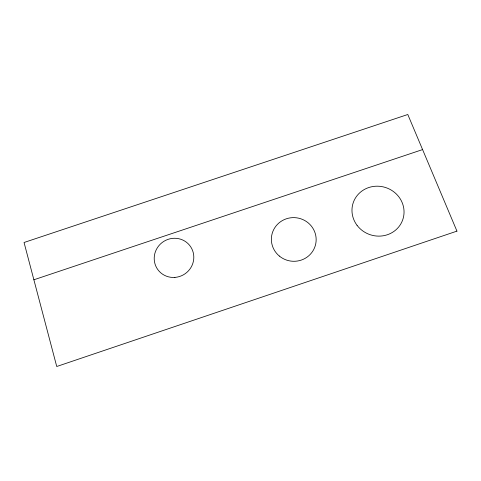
<?xml version="1.0" encoding="UTF-8"?>
<svg xmlns="http://www.w3.org/2000/svg" width="481" height="481" viewBox="0 0 481 481"><rect width="100%" height="100%" fill="white"/><g stroke="black" fill="none" stroke-linecap="round" stroke-linejoin="round"><path stroke-width="0.72" d="M33.88 279.78L422.583 149.585M456.95 231.127L56.74 366.498L24.05 242.49L407.798 114.502L456.95 231.127M174.892 277.405A20.01 19.384 -35.3 0 0 190.698 246.825A20.01 19.384 -35.3 0 0 156.433 249.356A20.01 19.384 -35.3 0 0 174.892 277.405M279.317 256.036A22.409 21.825 8.7 0 0 315.807 243.482A22.409 21.825 8.7 0 0 286.159 218.861A22.409 21.825 8.7 0 0 279.317 256.036M357.046 225.312A26.184 24.826 19 0 0 401.869 221.909A26.184 24.826 19 0 0 375.108 186.267A26.184 24.826 19 0 0 357.046 225.312"/></g></svg>
